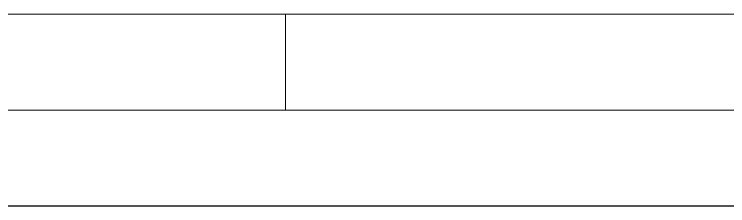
# Model space of a CAD drawing. Header units: millimetres. Extents: x 0 to 4200, y 0 to 2970.
# Drawn here: x 458.1 to 831.2, y 0 to 100 of the extents above; entities that cross this region are included whole.
import ezdxf

# ---------------------------------------------------------------- set-up
doc = ezdxf.new("R2010")
doc.units = ezdxf.units.MM
doc.header["$LTSCALE"] = 10
doc.layers.add('Khung ban ve', color=5, linetype='Continuous', lineweight=15, true_color=0x0000ff)
doc.layers.add('Manh khung ten', color=7, linetype='Continuous', lineweight=15, true_color=0x994c4c)

# ---------------------------------------------------------------- blocks, each defined once
blk = doc.blocks.new('Borders A3_Thuong')
at = {"layer": 'Khung ban ve'}
blk.add_line((410, 10), (20, 10), dxfattribs=at)
at = {"layer": 'Manh khung ten'}
for p, q in [((60, 10), (60, 5)), ((415, 5), (15, 5)), ((420, 0), (0, 0))]:
    blk.add_line(p, q, dxfattribs=at)
at = {"layer": 'Manh khung ten', "lineweight": 25}
blk.add_line((0, 0), (420, 0), dxfattribs=at)

msp = doc.modelspace()

# ---------------------------------------------------------------- block references
at = {"xscale": 10, "yscale": 10, "zscale": 10}
msp.add_blockref('Borders A3_Thuong', (0, 0), dxfattribs=at)

doc.saveas('drawing.dxf')
